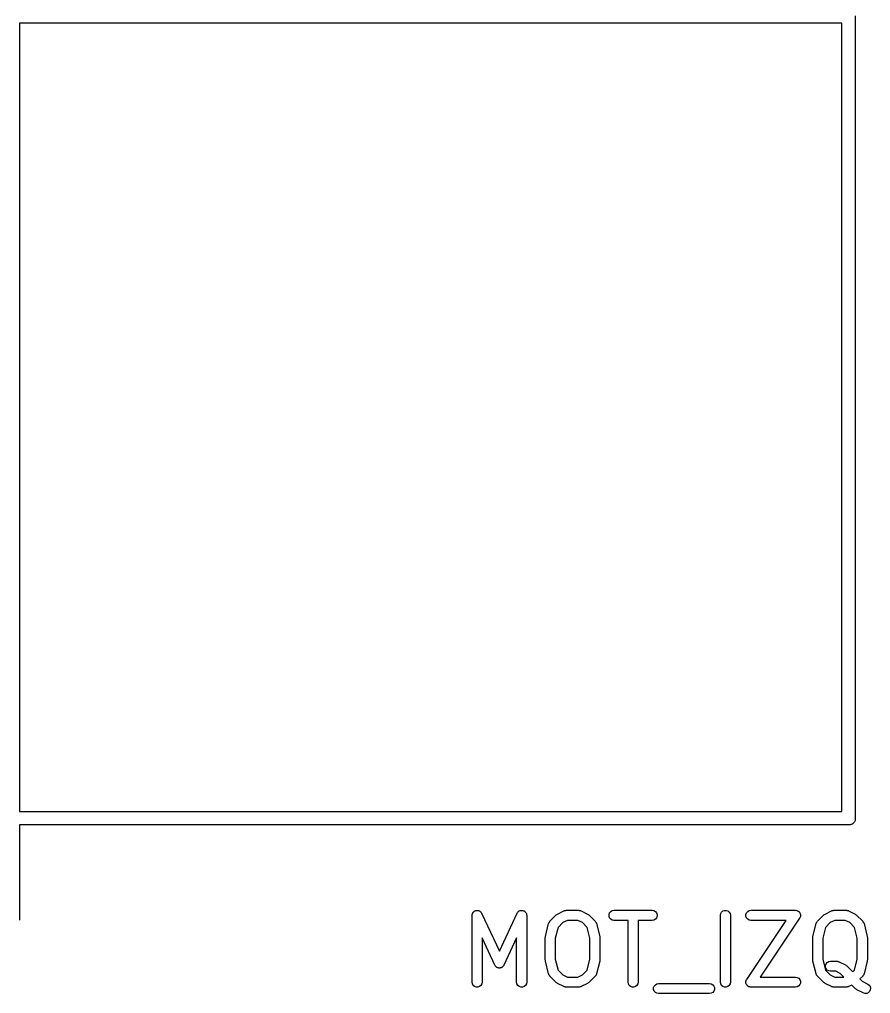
# Model space of a CAD drawing. Extents: x 0 to 100, y 0 to 100.
# Drawn here: x 11.6 to 24.33, y 11.88 to 26.45 of the extents above; entities that cross this region are included whole.
import ezdxf

# ---------------------------------------------------------------- set-up
doc = ezdxf.new("R2010")
doc.units = 0
doc.header["$MEASUREMENT"] = 0
doc.layers.add('BLACK', color=7, linetype='CONTINUOUS')

msp = doc.modelspace()

# ---------------------------------------------------------------- linework, layer by layer
at = {"layer": 'BLACK', "linetype": 'CONTINUOUS'}
for p, q in [((11.6, 26.4), (11.6, 14.6)), ((23.9, 26.4), (11.6, 26.4)), ((23.9, 14.6), (23.9, 26.4)), ((24.1, 26.5087), (24.1, 14.4913)), ((11.6, 14.6), (23.9, 14.6)), ((24.0778, 14.4347), (24.071, 14.429)), ((24.0822, 14.4424), (24.0778, 14.4347)), ((24.0879, 14.4492), (24.0822, 14.4424)), ((24.091, 14.4576), (24.0879, 14.4492)), ((24.0954, 14.4653), (24.091, 14.4576)), ((24.097, 14.474), (24.0954, 14.4653)), ((24.1, 14.4824), (24.097, 14.474)), ((24.1, 14.4913), (24.1, 14.4912)), ((24.1, 14.4912), (24.1, 14.4824)), ((24.0087, 14.4), (11.6, 14.4)), ((11.6, 14.4), (11.6, 12.9913)), ((24.0088, 14.4), (24.0087, 14.4)), ((24.0176, 14.4), (24.0088, 14.4)), ((24.026, 14.403), (24.0176, 14.4)), ((24.0347, 14.4046), (24.026, 14.403)), ((24.0424, 14.409), (24.0347, 14.4046)), ((24.0508, 14.4121), (24.0424, 14.409)), ((24.0576, 14.4178), (24.0508, 14.4121)), ((24.0653, 14.4222), (24.0576, 14.4178)), ((24.071, 14.429), (24.0653, 14.4222)), ((18.4146, 13.1159), (18.4234, 13.1201)), ((18.4234, 13.1201), (18.4267, 13.1203)), ((18.4267, 13.1203), (18.4298, 13.1215)), ((18.4298, 13.1215), (18.4396, 13.1215)), ((18.4396, 13.1215), (18.4494, 13.1223)), ((18.4494, 13.1223), (18.4526, 13.1215)), ((18.4526, 13.1215), (18.4559, 13.1215)), ((18.4559, 13.1215), (18.4651, 13.1181)), ((19.0873, 13.1181), (19.0965, 13.1215)), ((19.0965, 13.1215), (19.0998, 13.1215)), ((19.0998, 13.1215), (19.103, 13.1223)), ((19.103, 13.1223), (19.1128, 13.1215)), ((19.1128, 13.1215), (19.1225, 13.1215)), ((19.1225, 13.1215), (19.1257, 13.1204)), ((19.1257, 13.1204), (19.129, 13.1201)), ((19.129, 13.1201), (19.1378, 13.1159)), ((19.7505, 13.1181), (19.7592, 13.1196)), ((19.7592, 13.1196), (19.7676, 13.1221)), ((19.7676, 13.1221), (19.7719, 13.1219)), ((19.7719, 13.1219), (19.7762, 13.1226)), ((19.7762, 13.1226), (19.9667, 13.1226)), ((19.9667, 13.1226), (19.9709, 13.1219)), ((19.9709, 13.1219), (19.9752, 13.1221)), ((19.9752, 13.1221), (19.9837, 13.1196)), ((19.9837, 13.1196), (19.9923, 13.1181)), ((20.4648, 13.1181), (20.4905, 13.1226)), ((20.4905, 13.1226), (21.0619, 13.1226)), ((21.0619, 13.1226), (21.0876, 13.1181)), ((22.1196, 13.1126), (22.1441, 13.1215)), ((22.1441, 13.1215), (22.1702, 13.1215)), ((22.1702, 13.1215), (22.1946, 13.1126)), ((22.5124, 13.1181), (22.5381, 13.1226)), ((22.5381, 13.1226), (23.2048, 13.1226)), ((23.2048, 13.1226), (23.2072, 13.1222)), ((23.2072, 13.1222), (23.2096, 13.1225)), ((23.2096, 13.1225), (23.2199, 13.1199)), ((23.2199, 13.1199), (23.2304, 13.1181)), ((23.7505, 13.1181), (23.7592, 13.1196)), ((23.7592, 13.1196), (23.7676, 13.1221)), ((23.7676, 13.1221), (23.7719, 13.1219)), ((23.7719, 13.1219), (23.7762, 13.1226)), ((23.7762, 13.1226), (23.9667, 13.1226)), ((23.9667, 13.1226), (23.9709, 13.1219)), ((23.9709, 13.1219), (23.9752, 13.1221)), ((23.9752, 13.1221), (23.9837, 13.1196)), ((23.9837, 13.1196), (23.9923, 13.1181)), ((11.6, 12.9824), (11.597, 12.974)), ((11.6, 12.9913), (11.6, 12.9912)), ((11.6, 12.9912), (11.6, 12.9824)), ((18.3679, 13.0476), (18.3696, 13.0573)), ((18.3679, 12.0476), (18.3679, 13.0476)), ((18.3696, 13.0573), (18.3704, 13.067)), ((18.3704, 13.067), (18.3718, 13.07)), ((18.3718, 13.07), (18.3724, 13.0733)), ((18.3724, 13.0733), (18.3773, 13.0817)), ((18.3773, 13.0817), (18.3814, 13.0906)), ((18.3814, 13.0906), (18.3837, 13.093)), ((18.3837, 13.093), (18.3854, 13.0958)), ((18.3854, 13.0958), (18.3929, 13.1021)), ((18.3929, 13.1021), (18.3998, 13.109)), ((18.3998, 13.109), (18.4028, 13.1104)), ((18.4028, 13.1104), (18.4054, 13.1126)), ((18.4054, 13.1126), (18.4146, 13.1159)), ((18.4651, 13.1181), (18.4745, 13.1156)), ((18.4745, 13.1156), (18.4772, 13.1137)), ((18.4772, 13.1137), (18.4804, 13.1126)), ((18.4804, 13.1126), (18.4879, 13.1063)), ((18.4879, 13.1063), (18.4959, 13.1007)), ((18.4959, 13.1007), (18.4978, 13.098)), ((18.4978, 13.098), (18.5003, 13.0958)), ((18.5003, 13.0958), (18.5052, 13.0874)), ((18.5052, 13.0874), (18.5108, 13.0793)), ((18.5108, 13.0793), (18.7762, 12.5107)), ((18.7762, 12.5107), (19.0416, 13.0793)), ((19.0416, 13.0793), (19.0472, 13.0874)), ((19.0472, 13.0874), (19.0521, 13.0958)), ((19.0521, 13.0958), (19.0546, 13.098)), ((19.0546, 13.098), (19.0565, 13.1007)), ((19.0565, 13.1007), (19.0645, 13.1063)), ((19.0645, 13.1063), (19.072, 13.1126)), ((19.072, 13.1126), (19.0751, 13.1137)), ((19.0751, 13.1137), (19.0778, 13.1156)), ((19.0778, 13.1156), (19.0873, 13.1181)), ((19.1378, 13.1159), (19.147, 13.1126)), ((19.147, 13.1126), (19.1496, 13.1104)), ((19.1496, 13.1104), (19.1526, 13.109)), ((19.1526, 13.109), (19.1595, 13.1021)), ((19.1595, 13.1021), (19.167, 13.0958)), ((19.167, 13.0958), (19.1686, 13.093)), ((19.1686, 13.093), (19.171, 13.0906)), ((19.171, 13.0906), (19.1751, 13.0817)), ((19.1751, 13.0817), (19.18, 13.0733)), ((19.18, 13.0733), (19.1806, 13.07)), ((19.1806, 13.07), (19.182, 13.067)), ((19.182, 13.067), (19.1828, 13.0573)), ((19.1828, 13.0573), (19.1845, 13.0476)), ((19.1845, 13.0476), (19.1845, 12.0476)), ((19.5327, 12.9578), (19.6279, 13.053)), ((19.6279, 13.053), (19.6378, 13.0599)), ((19.6378, 13.0599), (19.6474, 13.0671)), ((19.6474, 13.0671), (19.7426, 13.1147)), ((19.7426, 13.1147), (19.7468, 13.1159)), ((19.7468, 13.1159), (19.7505, 13.1181)), ((19.9923, 13.1181), (19.9961, 13.1159)), ((19.9961, 13.1159), (20.0002, 13.1147)), ((20.0002, 13.1147), (20.0954, 13.0671)), ((20.0954, 13.0671), (20.1051, 13.0599)), ((20.1051, 13.0599), (20.1149, 13.053)), ((20.1149, 13.053), (20.2102, 12.9578)), ((20.4166, 13.0606), (20.4255, 13.0851)), ((20.4166, 13.0346), (20.4166, 13.0606)), ((20.4255, 13.0101), (20.4166, 13.0346)), ((20.4255, 13.0851), (20.4423, 13.1051)), ((20.4423, 12.9902), (20.4255, 13.0101)), ((20.4423, 13.1051), (20.4648, 13.1181)), ((20.4648, 12.9771), (20.4423, 12.9902)), ((20.4905, 12.9726), (20.4648, 12.9771)), ((21.0876, 12.9771), (21.0619, 12.9726)), ((21.0876, 13.1181), (21.1101, 13.1051)), ((21.1101, 12.9902), (21.0876, 12.9771)), ((21.1101, 13.1051), (21.1269, 13.0851)), ((21.1269, 13.0101), (21.1101, 12.9902)), ((21.1269, 13.0851), (21.1358, 13.0606)), ((21.1358, 13.0346), (21.1269, 13.0101)), ((21.1358, 13.0606), (21.1358, 13.0346)), ((22.0821, 13.0476), (22.0867, 13.0733)), ((22.0821, 12.0476), (22.0821, 13.0476)), ((22.0867, 13.0733), (22.0997, 13.0958)), ((22.0997, 13.0958), (22.1196, 13.1126)), ((22.1946, 13.1126), (22.2146, 13.0958)), ((22.2146, 13.0958), (22.2276, 13.0733)), ((22.2276, 13.0733), (22.2321, 13.0476)), ((22.2321, 13.0476), (22.2321, 12.0476)), ((22.4642, 13.0606), (22.4731, 13.0851)), ((22.4642, 13.0346), (22.4642, 13.0606)), ((22.4731, 13.0101), (22.4642, 13.0346)), ((22.4731, 13.0851), (22.4899, 13.1051)), ((22.4899, 12.9902), (22.4731, 13.0101)), ((22.4899, 13.1051), (22.5124, 13.1181)), ((22.5124, 12.9771), (22.4899, 12.9902)), ((22.5381, 12.9726), (22.5124, 12.9771)), ((23.2672, 13.006), (22.6782, 12.1226)), ((23.2304, 13.1181), (23.2325, 13.1169)), ((23.2325, 13.1169), (23.2349, 13.1163)), ((23.2349, 13.1163), (23.2438, 13.1104)), ((23.2438, 13.1104), (23.253, 13.1051)), ((23.253, 13.1051), (23.2545, 13.1032)), ((23.2545, 13.1032), (23.2566, 13.1019)), ((23.2566, 13.1019), (23.2629, 13.0933)), ((23.2629, 13.0933), (23.2697, 13.0851)), ((23.2681, 13.0083), (23.2672, 13.006)), ((23.2697, 13.0101), (23.2681, 13.0083)), ((23.2697, 13.0851), (23.2705, 13.0828)), ((23.2734, 13.0201), (23.2697, 13.0101)), ((23.2705, 13.0828), (23.272, 13.0809)), ((23.272, 13.0809), (23.275, 13.0707)), ((23.2776, 13.0299), (23.2734, 13.0201)), ((23.275, 13.0707), (23.2786, 13.0606)), ((23.2778, 13.0323), (23.2776, 13.0299)), ((23.2786, 13.0346), (23.2778, 13.0323)), ((23.2786, 13.0606), (23.2786, 13.0582)), ((23.2786, 13.0582), (23.2793, 13.0559)), ((23.2793, 13.0559), (23.2786, 13.0452)), ((23.2786, 13.0452), (23.2786, 13.0346)), ((23.5327, 12.9578), (23.6279, 13.053)), ((23.6279, 13.053), (23.6378, 13.0599)), ((23.6378, 13.0599), (23.6474, 13.0671)), ((23.6474, 13.0671), (23.7426, 13.1147)), ((23.7426, 13.1147), (23.7468, 13.1159)), ((23.7468, 13.1159), (23.7505, 13.1181)), ((23.9923, 13.1181), (23.9961, 13.1159)), ((23.9961, 13.1159), (24.0002, 13.1147)), ((24.0002, 13.1147), (24.0954, 13.0671)), ((24.0954, 13.0671), (24.1051, 13.0599)), ((24.1051, 13.0599), (24.1149, 13.053)), ((24.1149, 13.053), (24.2102, 12.9578)), ((19.4653, 12.7325), (19.513, 12.923)), ((19.513, 12.923), (19.5159, 12.9295)), ((19.5159, 12.9295), (19.5177, 12.9365)), ((19.5177, 12.9365), (19.5211, 12.9413)), ((19.5211, 12.9413), (19.5236, 12.9467)), ((19.5236, 12.9467), (19.5286, 12.9519)), ((19.5286, 12.9519), (19.5327, 12.9578)), ((19.6534, 12.8664), (19.6131, 12.7051)), ((19.7254, 12.9384), (19.6534, 12.8664)), ((19.7939, 12.9726), (19.7254, 12.9384)), ((19.949, 12.9726), (19.7939, 12.9726)), ((20.0175, 12.9384), (19.949, 12.9726)), ((20.0894, 12.8664), (20.0175, 12.9384)), ((20.1298, 12.7051), (20.0894, 12.8664)), ((20.2102, 12.9578), (20.2143, 12.9519)), ((20.2143, 12.9519), (20.2193, 12.9467)), ((20.2193, 12.9467), (20.2217, 12.9413)), ((20.2217, 12.9413), (20.2251, 12.9365)), ((20.2251, 12.9365), (20.227, 12.9295)), ((20.227, 12.9295), (20.2299, 12.923)), ((20.2299, 12.923), (20.2775, 12.7325)), ((20.7012, 12.9726), (20.4905, 12.9726)), ((20.7012, 12.0476), (20.7012, 12.9726)), ((21.0619, 12.9726), (20.8512, 12.9726)), ((20.8512, 12.9726), (20.8512, 12.0476)), ((22.4757, 12.0892), (23.0646, 12.9726)), ((23.0646, 12.9726), (22.5381, 12.9726)), ((23.4653, 12.7325), (23.513, 12.923)), ((23.513, 12.923), (23.5159, 12.9295)), ((23.5159, 12.9295), (23.5177, 12.9365)), ((23.5177, 12.9365), (23.5211, 12.9413)), ((23.5211, 12.9413), (23.5236, 12.9467)), ((23.5236, 12.9467), (23.5286, 12.9519)), ((23.5286, 12.9519), (23.5327, 12.9578)), ((23.6534, 12.8664), (23.6131, 12.7051)), ((23.7254, 12.9384), (23.6534, 12.8664)), ((23.7939, 12.9726), (23.7254, 12.9384)), ((23.949, 12.9726), (23.7939, 12.9726)), ((24.0175, 12.9384), (23.949, 12.9726)), ((24.0894, 12.8664), (24.0175, 12.9384)), ((24.1298, 12.7051), (24.0894, 12.8664)), ((24.2102, 12.9578), (24.2143, 12.9519)), ((24.2143, 12.9519), (24.2193, 12.9467)), ((24.2193, 12.9467), (24.2217, 12.9413)), ((24.2217, 12.9413), (24.2251, 12.9365)), ((24.2251, 12.9365), (24.227, 12.9295)), ((24.227, 12.9295), (24.2299, 12.923)), ((24.2299, 12.923), (24.2775, 12.7325)), ((18.7082, 12.3016), (18.5179, 12.7096)), ((18.5179, 12.7096), (18.5179, 12.0476)), ((19.0345, 12.7096), (18.8442, 12.3016)), ((19.0345, 12.0476), (19.0345, 12.7096)), ((19.4631, 12.7143), (19.4647, 12.7233)), ((19.4631, 12.381), (19.4631, 12.7143)), ((19.4647, 12.7233), (19.4653, 12.7325)), ((19.6131, 12.7051), (19.6131, 12.3902)), ((20.1298, 12.3902), (20.1298, 12.7051)), ((20.2775, 12.7325), (20.2782, 12.7233)), ((20.2782, 12.7233), (20.2798, 12.7143)), ((20.2798, 12.7143), (20.2798, 12.381)), ((23.4631, 12.7143), (23.4647, 12.7233)), ((23.4631, 12.381), (23.4631, 12.7143)), ((23.4647, 12.7233), (23.4653, 12.7325)), ((23.6131, 12.7051), (23.6131, 12.3902)), ((24.1298, 12.3902), (24.1298, 12.7051)), ((24.2775, 12.7325), (24.2782, 12.7233)), ((24.2782, 12.7233), (24.2798, 12.7143)), ((24.2798, 12.7143), (24.2798, 12.381)), ((18.712, 12.2963), (18.7082, 12.3016)), ((18.7147, 12.2903), (18.712, 12.2963)), ((18.7194, 12.2857), (18.7147, 12.2903)), ((18.7232, 12.2803), (18.7194, 12.2857)), ((18.7285, 12.2765), (18.7232, 12.2803)), ((18.7332, 12.2719), (18.7285, 12.2765)), ((18.7391, 12.2691), (18.7332, 12.2719)), ((18.7445, 12.2654), (18.7391, 12.2691)), ((18.7508, 12.2637), (18.7445, 12.2654)), ((18.7568, 12.2609), (18.7508, 12.2637)), ((18.7633, 12.2603), (18.7568, 12.2609)), ((18.7697, 12.2586), (18.7633, 12.2603)), ((18.7762, 12.2592), (18.7697, 12.2586)), ((18.7827, 12.2586), (18.7762, 12.2592)), ((18.7891, 12.2603), (18.7827, 12.2586)), ((18.7956, 12.2609), (18.7891, 12.2603)), ((18.8016, 12.2637), (18.7956, 12.2609)), ((18.8079, 12.2654), (18.8016, 12.2637)), ((18.8133, 12.2691), (18.8079, 12.2654)), ((18.8192, 12.2719), (18.8133, 12.2691)), ((18.8239, 12.2765), (18.8192, 12.2719)), ((18.8292, 12.2803), (18.8239, 12.2765)), ((18.833, 12.2857), (18.8292, 12.2803)), ((18.8376, 12.2903), (18.833, 12.2857)), ((18.8404, 12.2963), (18.8376, 12.2903)), ((18.8442, 12.3016), (18.8404, 12.2963)), ((19.4647, 12.3719), (19.4631, 12.381)), ((19.4653, 12.3628), (19.4647, 12.3719)), ((19.513, 12.1723), (19.4653, 12.3628)), ((19.6131, 12.3902), (19.6534, 12.2288)), ((20.0894, 12.2288), (20.1298, 12.3902)), ((20.2775, 12.3628), (20.2299, 12.1723)), ((20.2782, 12.3719), (20.2775, 12.3628)), ((20.2798, 12.381), (20.2782, 12.3719)), ((23.4647, 12.3719), (23.4631, 12.381)), ((23.4653, 12.3628), (23.4647, 12.3719)), ((23.513, 12.1723), (23.4653, 12.3628)), ((23.6131, 12.3902), (23.6534, 12.2288)), ((23.6547, 12.2987), (23.6636, 12.3232)), ((23.6547, 12.2727), (23.6547, 12.2987)), ((23.6636, 12.2482), (23.6547, 12.2727)), ((23.6636, 12.3232), (23.6804, 12.3432)), ((23.6804, 12.2283), (23.6636, 12.2482)), ((23.6804, 12.3432), (23.7029, 12.3562)), ((23.7029, 12.3562), (23.7286, 12.3607)), ((23.7286, 12.3607), (23.8238, 12.3607)), ((23.8238, 12.3607), (23.8281, 12.36)), ((23.8281, 12.36), (23.8324, 12.3602)), ((23.8324, 12.3602), (23.8408, 12.3577)), ((23.8408, 12.3577), (23.8495, 12.3562)), ((23.8495, 12.3562), (23.8532, 12.354)), ((23.8532, 12.354), (23.8574, 12.3528)), ((23.8574, 12.3528), (23.9526, 12.3052)), ((23.9526, 12.3052), (23.9622, 12.298)), ((23.9622, 12.298), (23.9721, 12.2911)), ((23.9721, 12.2911), (24.0619, 12.2013)), ((24.0894, 12.2288), (24.1298, 12.3902)), ((24.2775, 12.3628), (24.2299, 12.1723)), ((24.2782, 12.3719), (24.2775, 12.3628)), ((24.2798, 12.381), (24.2782, 12.3719)), ((19.5159, 12.1657), (19.513, 12.1723)), ((19.5177, 12.1588), (19.5159, 12.1657)), ((19.5211, 12.1539), (19.5177, 12.1588)), ((19.5236, 12.1485), (19.5211, 12.1539)), ((19.5286, 12.1433), (19.5236, 12.1485)), ((19.5327, 12.1374), (19.5286, 12.1433)), ((19.6279, 12.0422), (19.5327, 12.1374)), ((19.6534, 12.2288), (19.7254, 12.1569)), ((19.7254, 12.1569), (19.7939, 12.1226)), ((19.7939, 12.1226), (19.949, 12.1226)), ((19.949, 12.1226), (20.0175, 12.1569)), ((20.0175, 12.1569), (20.0894, 12.2288)), ((20.2102, 12.1374), (20.1149, 12.0422)), ((20.2143, 12.1433), (20.2102, 12.1374)), ((20.2193, 12.1485), (20.2143, 12.1433)), ((20.2217, 12.1539), (20.2193, 12.1485)), ((20.2251, 12.1588), (20.2217, 12.1539)), ((20.227, 12.1657), (20.2251, 12.1588)), ((20.2299, 12.1723), (20.227, 12.1657)), ((22.6782, 12.1226), (23.2048, 12.1226)), ((23.2048, 12.1226), (23.2304, 12.1181)), ((23.2304, 12.1181), (23.253, 12.1051)), ((23.253, 12.1051), (23.2697, 12.0851)), ((23.5159, 12.1657), (23.513, 12.1723)), ((23.5177, 12.1588), (23.5159, 12.1657)), ((23.5211, 12.1539), (23.5177, 12.1588)), ((23.5236, 12.1485), (23.5211, 12.1539)), ((23.5286, 12.1433), (23.5236, 12.1485)), ((23.5327, 12.1374), (23.5286, 12.1433)), ((23.6279, 12.0422), (23.5327, 12.1374)), ((23.6534, 12.2288), (23.7254, 12.1569)), ((23.7029, 12.2152), (23.6804, 12.2283)), ((23.7286, 12.2107), (23.7029, 12.2152)), ((23.7254, 12.1569), (23.7939, 12.1226)), ((23.8061, 12.2107), (23.7286, 12.2107)), ((23.7939, 12.1226), (23.9285, 12.1226)), ((23.8746, 12.1765), (23.8061, 12.2107)), ((23.9285, 12.1226), (23.8746, 12.1765)), ((24.0619, 12.2013), (24.0894, 12.2288)), ((24.2102, 12.1374), (24.168, 12.0952)), ((24.2143, 12.1433), (24.2102, 12.1374)), ((24.2193, 12.1485), (24.2143, 12.1433)), ((24.2217, 12.1539), (24.2193, 12.1485)), ((24.2251, 12.1588), (24.2217, 12.1539)), ((24.227, 12.1657), (24.2251, 12.1588)), ((24.2299, 12.1723), (24.227, 12.1657)), ((18.3724, 12.022), (18.3679, 12.0476)), ((18.3854, 11.9994), (18.3724, 12.022)), ((18.4054, 11.9827), (18.3854, 11.9994)), ((18.4298, 11.9738), (18.4054, 11.9827)), ((18.4559, 11.9738), (18.4298, 11.9738)), ((18.4804, 11.9827), (18.4559, 11.9738)), ((18.5003, 11.9994), (18.4804, 11.9827)), ((18.5133, 12.022), (18.5003, 11.9994)), ((18.5179, 12.0476), (18.5133, 12.022)), ((19.039, 12.022), (19.0345, 12.0476)), ((19.0521, 11.9994), (19.039, 12.022)), ((19.072, 11.9827), (19.0521, 11.9994)), ((19.0965, 11.9738), (19.072, 11.9827)), ((19.1225, 11.9738), (19.0965, 11.9738)), ((19.147, 11.9827), (19.1225, 11.9738)), ((19.167, 11.9994), (19.147, 11.9827)), ((19.18, 12.022), (19.167, 11.9994)), ((19.1845, 12.0476), (19.18, 12.022)), ((19.6378, 12.0353), (19.6279, 12.0422)), ((19.6474, 12.0282), (19.6378, 12.0353)), ((19.7426, 11.9805), (19.6474, 12.0282)), ((19.7468, 11.9793), (19.7426, 11.9805)), ((19.7505, 11.9771), (19.7468, 11.9793)), ((19.7592, 11.9756), (19.7505, 11.9771)), ((19.7676, 11.9731), (19.7592, 11.9756)), ((19.7719, 11.9734), (19.7676, 11.9731)), ((19.7762, 11.9726), (19.7719, 11.9734)), ((19.9667, 11.9726), (19.7762, 11.9726)), ((19.9709, 11.9734), (19.9667, 11.9726)), ((19.9752, 11.9731), (19.9709, 11.9734)), ((19.9837, 11.9756), (19.9752, 11.9731)), ((19.9923, 11.9771), (19.9837, 11.9756)), ((19.9961, 11.9793), (19.9923, 11.9771)), ((20.0002, 11.9805), (19.9961, 11.9793)), ((20.0954, 12.0282), (20.0002, 11.9805)), ((20.1051, 12.0353), (20.0954, 12.0282)), ((20.1149, 12.0422), (20.1051, 12.0353)), ((20.7057, 12.022), (20.7012, 12.0476)), ((20.7187, 11.9994), (20.7057, 12.022)), ((20.7387, 11.9827), (20.7187, 11.9994)), ((20.7632, 11.9738), (20.7387, 11.9827)), ((20.7892, 11.9738), (20.7632, 11.9738)), ((20.8137, 11.9827), (20.7892, 11.9738)), ((20.8336, 11.9994), (20.8137, 11.9827)), ((20.8467, 12.022), (20.8336, 11.9994)), ((20.8512, 12.0476), (20.8467, 12.022)), ((21.0833, 11.9654), (21.0922, 11.9899)), ((21.0833, 11.9394), (21.0833, 11.9654)), ((21.0922, 11.9899), (21.1089, 12.0098)), ((21.1089, 12.0098), (21.1315, 12.0229)), ((21.1315, 12.0229), (21.1571, 12.0274)), ((21.1571, 12.0274), (21.919, 12.0274)), ((21.919, 12.0274), (21.9447, 12.0229)), ((21.9447, 12.0229), (21.9673, 12.0098)), ((21.9673, 12.0098), (21.984, 11.9899)), ((21.984, 11.9899), (21.9929, 11.9654)), ((21.9929, 11.9654), (21.9929, 11.9394)), ((22.0867, 12.022), (22.0821, 12.0476)), ((22.0997, 11.9994), (22.0867, 12.022)), ((22.1196, 11.9827), (22.0997, 11.9994)), ((22.1441, 11.9738), (22.1196, 11.9827)), ((22.1702, 11.9738), (22.1441, 11.9738)), ((22.1946, 11.9827), (22.1702, 11.9738)), ((22.2146, 11.9994), (22.1946, 11.9827)), ((22.2276, 12.022), (22.2146, 11.9994)), ((22.2321, 12.0476), (22.2276, 12.022)), ((22.4635, 12.0394), (22.4642, 12.05)), ((22.4642, 12.037), (22.4635, 12.0394)), ((22.4642, 12.0606), (22.4651, 12.0629)), ((22.4642, 12.05), (22.4642, 12.0606)), ((22.4642, 12.0346), (22.4642, 12.037)), ((22.4679, 12.0246), (22.4642, 12.0346)), ((22.4651, 12.0629), (22.4652, 12.0654)), ((22.4652, 12.0654), (22.4695, 12.0751)), ((22.4709, 12.0144), (22.4679, 12.0246)), ((22.4695, 12.0751), (22.4731, 12.0851)), ((22.4723, 12.0124), (22.4709, 12.0144)), ((22.4731, 12.0101), (22.4723, 12.0124)), ((22.4731, 12.0851), (22.4747, 12.087)), ((22.48, 12.002), (22.4731, 12.0101)), ((22.4747, 12.087), (22.4757, 12.0892)), ((22.4863, 11.9934), (22.48, 12.002)), ((22.4883, 11.992), (22.4863, 11.9934)), ((22.4899, 11.9902), (22.4883, 11.992)), ((22.4991, 11.9848), (22.4899, 11.9902)), ((22.508, 11.9789), (22.4991, 11.9848)), ((22.5103, 11.9784), (22.508, 11.9789)), ((22.5124, 11.9771), (22.5103, 11.9784)), ((22.5229, 11.9753), (22.5124, 11.9771)), ((22.5333, 11.9728), (22.5229, 11.9753)), ((22.5357, 11.973), (22.5333, 11.9728)), ((22.5381, 11.9726), (22.5357, 11.973)), ((23.2048, 11.9726), (22.5381, 11.9726)), ((23.2304, 11.9771), (23.2048, 11.9726)), ((23.253, 11.9902), (23.2304, 11.9771)), ((23.2697, 12.0101), (23.253, 11.9902)), ((23.2697, 12.0851), (23.2786, 12.0606)), ((23.2786, 12.0346), (23.2697, 12.0101)), ((23.2786, 12.0606), (23.2786, 12.0346)), ((23.6378, 12.0353), (23.6279, 12.0422)), ((23.6474, 12.0282), (23.6378, 12.0353)), ((23.7426, 11.9805), (23.6474, 12.0282)), ((23.7468, 11.9793), (23.7426, 11.9805)), ((23.7505, 11.9771), (23.7468, 11.9793)), ((23.7592, 11.9756), (23.7505, 11.9771)), ((23.7676, 11.9731), (23.7592, 11.9756)), ((23.7719, 11.9734), (23.7676, 11.9731)), ((23.7762, 11.9726), (23.7719, 11.9734)), ((23.9667, 11.9726), (23.7762, 11.9726)), ((23.9709, 11.9734), (23.9667, 11.9726)), ((23.9752, 11.9731), (23.9709, 11.9734)), ((23.9837, 11.9756), (23.9752, 11.9731)), ((23.9923, 11.9771), (23.9837, 11.9756)), ((23.9961, 11.9793), (23.9923, 11.9771)), ((24.0002, 11.9805), (23.9961, 11.9793)), ((24.0471, 12.004), (24.0002, 11.9805)), ((24.1041, 11.947), (24.0471, 12.004)), ((24.168, 12.0952), (24.2016, 12.0616)), ((24.2016, 12.0616), (24.2859, 12.0195)), ((24.2859, 12.0195), (24.3068, 12.0039)), ((24.3068, 12.0039), (24.3212, 11.9822)), ((24.3212, 11.9822), (24.3272, 11.9569)), ((24.3272, 11.9569), (24.3243, 11.931)), ((21.0922, 11.9149), (21.0833, 11.9394)), ((21.1089, 11.8949), (21.0922, 11.9149)), ((21.1315, 11.8819), (21.1089, 11.8949)), ((21.1571, 11.8774), (21.1315, 11.8819)), ((21.919, 11.8774), (21.1571, 11.8774)), ((21.9447, 11.8819), (21.919, 11.8774)), ((21.9673, 11.8949), (21.9447, 11.8819)), ((21.984, 11.9149), (21.9673, 11.8949)), ((21.9929, 11.9394), (21.984, 11.9149)), ((24.114, 11.9401), (24.1041, 11.947)), ((24.1236, 11.9329), (24.114, 11.9401)), ((24.2188, 11.8853), (24.1236, 11.9329)), ((24.2438, 11.8779), (24.2188, 11.8853)), ((24.2698, 11.8794), (24.2438, 11.8779)), ((24.2937, 11.8898), (24.2698, 11.8794)), ((24.3126, 11.9077), (24.2937, 11.8898)), ((24.3243, 11.931), (24.3126, 11.9077))]:
    msp.add_line(p, q, dxfattribs=at)

doc.saveas('drawing.dxf')
